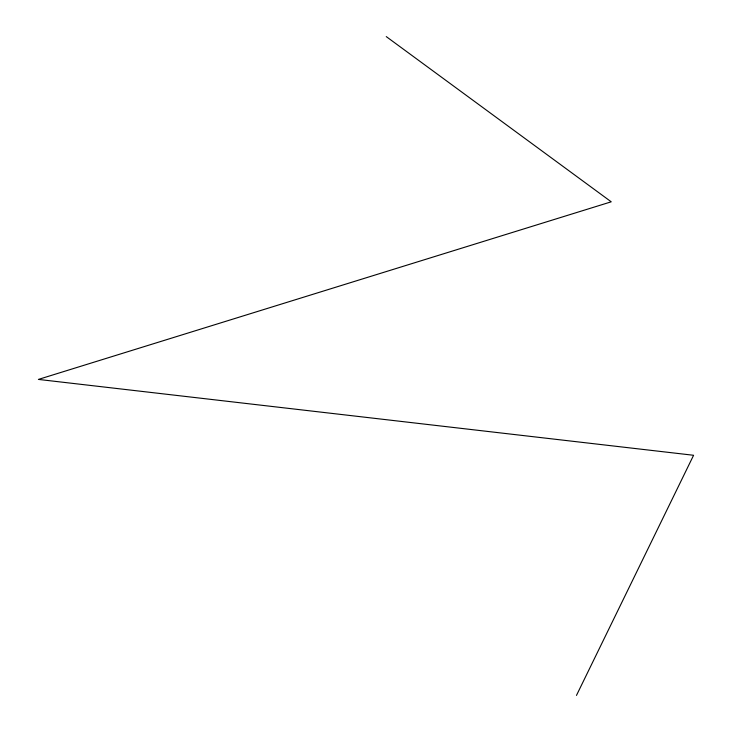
<?xml version="1.0" encoding="UTF-8"?>
<svg xmlns="http://www.w3.org/2000/svg" width="732" height="732" viewBox="0 0 732 732"><rect width="100%" height="100%" fill="white"/><g stroke="black" fill="none" stroke-linecap="round" stroke-linejoin="round"><path stroke-width="1.1" d="M576.477 695.4L693.588 455.277L38.412 379.414L611.229 201.812L386.258 36.6"/></g></svg>
